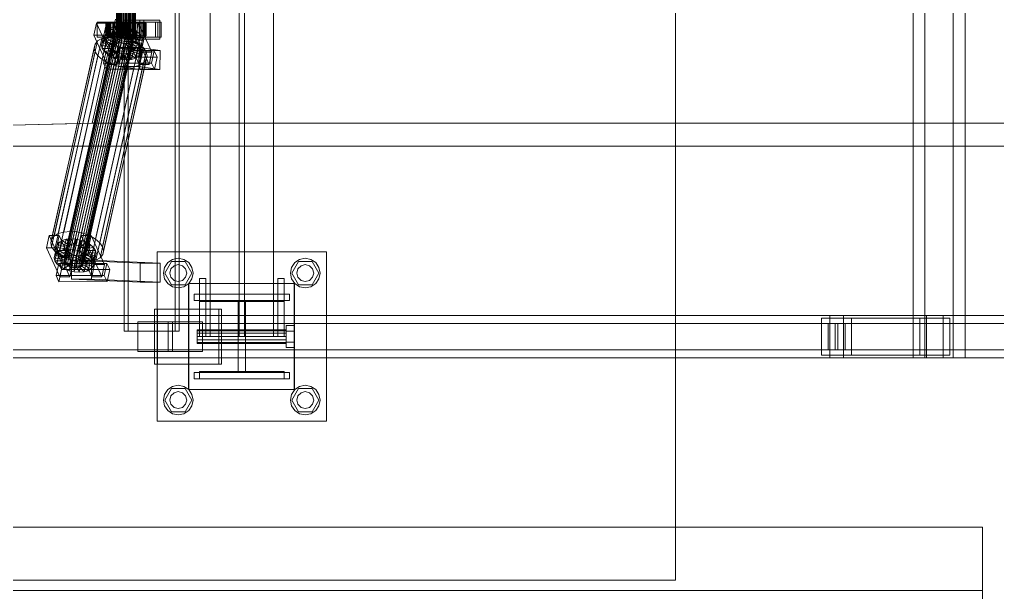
# Model space of a CAD drawing. Header units: millimetres. Extents: x -1970 to 34302, y -65268 to 6837.
# Drawn here: x 2704 to 3628, y -18672 to -18130 of the extents above; entities that cross this region are included whole.
import ezdxf

# ---------------------------------------------------------------- set-up
doc = ezdxf.new("R2010")
doc.units = ezdxf.units.MM
doc.layers.add('superior_C01', color=7, linetype='Continuous', lineweight=0)
doc.layers.add('superior_tolva', color=7, linetype='Continuous', lineweight=0)

msp = doc.modelspace()

# ---------------------------------------------------------------- linework, layer by layer
at = {"layer": 'superior_C01'}
for p, q in [((3548.641, -17550), (3548.641, -18450)), ((3559.847, -18450), (3559.847, -17550)), ((3586.535, -18450), (3586.535, -17550)), ((3597.741, -17550), (3597.741, -18450)), ((2884.042, -17570), (2884.042, -18430)), ((2911.542, -17570), (2911.542, -18430)), ((2916.542, -18430), (2916.542, -17570)), ((2944.042, -18430), (2944.042, -17570)), ((2802.882, -17575), (2802.882, -18425)), ((2806.725, -18425), (2806.725, -17575)), ((2851.008, -18425), (2851.008, -17575)), ((2854.85, -17575), (2854.85, -18425)), ((2795.68, -18148), (2795.68, -17852)), ((2795.836, -18148), (2795.836, -17852)), ((2796.135, -18148), (2796.135, -17852)), ((2796.595, -18148), (2796.595, -17852)), ((2797.171, -18148), (2797.171, -17852)), ((2797.903, -18148), (2797.903, -17852)), ((2798.718, -18148), (2798.718, -17852)), ((2799.671, -18148), (2799.671, -17852)), ((2800.67, -18148), (2800.67, -17852)), ((2801.78, -18148), (2801.78, -17852)), ((2802.894, -18148), (2802.894, -17852)), ((2804.085, -18148), (2804.085, -17852)), ((2805.238, -18148), (2805.238, -17852)), ((2806.429, -18148), (2806.429, -17852)), ((2807.543, -18148), (2807.543, -17852)), ((2808.653, -18148), (2808.653, -17852)), ((2809.651, -18148), (2809.651, -17852)), ((2810.604, -18148), (2810.604, -17852)), ((2811.42, -18148), (2811.42, -17852)), ((2812.151, -18148), (2812.151, -17852)), ((2812.728, -18148), (2812.728, -17852)), ((2813.187, -17852), (2813.187, -18148)), ((2813.486, -18148), (2813.486, -17852)), ((2813.643, -18148), (2813.643, -17852)), ((2794.617, -18130), (2772.691, -18228.298)), ((2776.667, -18133.859), (2774.109, -18145.327)), ((2774.603, -18228.298), (2796.529, -18130)), ((2786.141, -18133.847), (2776.667, -18133.859)), ((2789.287, -18161.391), (2776.667, -18133.859)), ((2786.876, -18133), (2777.403, -18133)), ((2777.403, -18133), (2777.403, -18147)), ((2792.771, -18133), (2777.403, -18133)), ((2783.583, -18145.315), (2786.141, -18133.847)), ((2786.031, -18134), (2785.7, -18134)), ((2785.7, -18134), (2795.68, -18134)), ((2785.7, -18146), (2785.7, -18134)), ((2785.7, -18134), (2786.661, -18134)), ((2787.632, -18134), (2786.031, -18134)), ((2786.031, -18134), (2795.836, -18134)), ((2786.031, -18146), (2786.031, -18134)), ((2786.141, -18133.847), (2798.761, -18161.379)), ((2786.661, -18134), (2796.135, -18134)), ((2786.661, -18146), (2786.661, -18134)), ((2786.661, -18134), (2788.849, -18134)), ((2786.876, -18147), (2786.876, -18133)), ((2786.876, -18133), (2802.245, -18133)), ((2790.393, -18134), (2787.632, -18134)), ((2787.632, -18134), (2796.595, -18134)), ((2787.632, -18146), (2787.632, -18134)), ((2788.849, -18134), (2797.171, -18134)), ((2788.849, -18146), (2788.849, -18134)), ((2788.849, -18134), (2792.115, -18134)), ((2834.762, -18133), (2789.289, -18133)), ((2789.289, -18133), (2789.289, -18147)), ((2792.49, -18133), (2789.289, -18133)), ((2794.126, -18134), (2790.393, -18134)), ((2790.393, -18134), (2797.903, -18134)), ((2790.393, -18146), (2790.393, -18134)), ((2792.115, -18134), (2798.718, -18134)), ((2792.115, -18146), (2792.115, -18134)), ((2792.115, -18134), (2796.235, -18134)), ((2792.49, -18147), (2792.49, -18133)), ((2792.49, -18133), (2837.964, -18133)), ((2792.771, -18147), (2792.771, -18133)), ((2792.771, -18133), (2802.245, -18133)), ((2798.578, -18134), (2794.126, -18134)), ((2794.126, -18134), (2799.671, -18134)), ((2794.126, -18146), (2794.126, -18134)), ((2795.68, -18134), (2795.836, -18134)), ((2795.68, -18134), (2795.68, -18146)), ((2796.135, -18134), (2795.68, -18134)), ((2795.836, -18134), (2796.595, -18134)), ((2795.836, -18134), (2795.836, -18146)), ((2796.135, -18134), (2796.135, -18146)), ((2797.171, -18134), (2796.135, -18134)), ((2796.235, -18134), (2800.67, -18134)), ((2796.235, -18146), (2796.235, -18134)), ((2796.235, -18134), (2800.93, -18134)), ((2796.595, -18134), (2797.903, -18134)), ((2796.595, -18134), (2796.595, -18146)), ((2797.171, -18134), (2797.171, -18146)), ((2798.718, -18134), (2797.171, -18134)), ((2797.903, -18134), (2799.671, -18134)), ((2797.903, -18134), (2797.903, -18146)), ((2803.444, -18134), (2798.578, -18134)), ((2798.578, -18134), (2801.78, -18134)), ((2798.578, -18146), (2798.578, -18134)), ((2798.718, -18134), (2798.718, -18146)), ((2800.67, -18134), (2798.718, -18134)), ((2799.671, -18134), (2801.78, -18134)), ((2799.671, -18134), (2799.671, -18146)), ((2800.67, -18134), (2800.67, -18146)), ((2802.894, -18134), (2800.67, -18134)), ((2800.93, -18134), (2802.894, -18134)), ((2800.93, -18146), (2800.93, -18134)), ((2800.93, -18134), (2805.879, -18134)), ((2801.78, -18134), (2804.085, -18134)), ((2801.78, -18134), (2801.78, -18146)), ((2802.245, -18133), (2802.245, -18147)), ((2821.499, -18131), (2802.552, -18131)), ((2802.552, -18131), (2802.552, -18149)), ((2817.792, -18131), (2802.552, -18131)), ((2802.894, -18134), (2802.894, -18146)), ((2805.238, -18134), (2802.894, -18134)), ((2808.393, -18134), (2803.444, -18134)), ((2803.444, -18134), (2804.085, -18134)), ((2803.444, -18146), (2803.444, -18134)), ((2804.085, -18134), (2806.429, -18134)), ((2804.085, -18134), (2804.085, -18146)), ((2806.982, -18133.821), (2804.424, -18145.289)), ((2805.879, -18134), (2805.238, -18134)), ((2805.238, -18134), (2805.238, -18146)), ((2807.543, -18134), (2805.238, -18134)), ((2805.879, -18146), (2805.879, -18134)), ((2805.879, -18134), (2810.745, -18134)), ((2808.393, -18134), (2806.429, -18134)), ((2806.429, -18134), (2808.653, -18134)), ((2806.429, -18134), (2806.429, -18146)), ((2816.456, -18133.809), (2806.982, -18133.821)), ((2819.603, -18161.353), (2806.982, -18133.821)), ((2810.745, -18134), (2807.543, -18134)), ((2807.543, -18134), (2807.543, -18146)), ((2809.651, -18134), (2807.543, -18134)), ((2817.192, -18133), (2807.718, -18133)), ((2807.718, -18133), (2807.718, -18147)), ((2823.087, -18133), (2807.718, -18133)), ((2813.087, -18134), (2808.393, -18134)), ((2808.393, -18146), (2808.393, -18134)), ((2813.087, -18134), (2808.653, -18134)), ((2808.653, -18134), (2810.604, -18134)), ((2808.653, -18134), (2808.653, -18146)), ((2815.196, -18134), (2809.651, -18134)), ((2809.651, -18134), (2809.651, -18146)), ((2811.42, -18134), (2809.651, -18134)), ((2817.208, -18134), (2810.604, -18134)), ((2810.604, -18134), (2812.151, -18134)), ((2810.604, -18134), (2810.604, -18146)), ((2810.745, -18146), (2810.745, -18134)), ((2810.745, -18134), (2815.196, -18134)), ((2818.929, -18134), (2811.42, -18134)), ((2811.42, -18134), (2811.42, -18146)), ((2812.728, -18134), (2811.42, -18134)), ((2820.473, -18134), (2812.151, -18134)), ((2812.151, -18134), (2813.187, -18134)), ((2812.151, -18134), (2812.151, -18146)), ((2821.691, -18134), (2812.728, -18134)), ((2812.728, -18134), (2812.728, -18146)), ((2813.486, -18134), (2812.728, -18134)), ((2817.208, -18134), (2813.087, -18134)), ((2813.087, -18146), (2813.087, -18134)), ((2813.187, -18134), (2822.661, -18134)), ((2813.187, -18146), (2813.187, -18134)), ((2813.187, -18134), (2813.643, -18134)), ((2823.291, -18134), (2813.486, -18134)), ((2813.486, -18134), (2813.486, -18146)), ((2813.643, -18134), (2813.486, -18134)), ((2823.622, -18134), (2813.643, -18134)), ((2813.643, -18134), (2813.643, -18146)), ((2813.898, -18145.277), (2816.456, -18133.809)), ((2815.196, -18146), (2815.196, -18134)), ((2815.196, -18134), (2818.929, -18134)), ((2816.456, -18133.809), (2829.076, -18161.341)), ((2817.192, -18147), (2817.192, -18133)), ((2817.192, -18133), (2832.56, -18133)), ((2820.473, -18134), (2817.208, -18134)), ((2817.208, -18146), (2817.208, -18134)), ((2817.792, -18149), (2817.792, -18131)), ((2817.792, -18131), (2836.739, -18131)), ((2818.929, -18146), (2818.929, -18134)), ((2818.929, -18134), (2821.691, -18134)), ((2822.661, -18134), (2820.473, -18134)), ((2820.473, -18146), (2820.473, -18134)), ((2821.499, -18149), (2821.499, -18131)), ((2821.499, -18131), (2836.739, -18131)), ((2821.691, -18146), (2821.691, -18134)), ((2821.691, -18134), (2823.291, -18134)), ((2822.661, -18134), (2822.661, -18146)), ((2823.622, -18134), (2822.661, -18134)), ((2823.087, -18147), (2823.087, -18133)), ((2823.087, -18133), (2832.56, -18133)), ((2823.291, -18146), (2823.291, -18134)), ((2823.291, -18134), (2823.622, -18134)), ((2823.622, -18146), (2823.622, -18134)), ((2832.56, -18133), (2832.56, -18147)), ((2834.762, -18147), (2834.762, -18133)), ((2834.762, -18133), (2837.964, -18133)), ((2836.739, -18131), (2836.739, -18149)), ((2837.964, -18133), (2837.964, -18147)), ((2746.254, -18358.68), (2793.943, -18144.881)), ((2746.535, -18357.434), (2794.224, -18143.635)), ((2747.4, -18356.363), (2795.089, -18142.565)), ((2748.79, -18355.541), (2796.479, -18141.742)), ((2750.61, -18355.022), (2798.299, -18141.224)), ((2752.736, -18354.844), (2800.425, -18141.045)), ((2755.023, -18355.017), (2802.712, -18141.218)), ((2757.316, -18355.53), (2805.005, -18141.731)), ((2759.458, -18356.348), (2807.147, -18142.549)), ((2761.303, -18357.415), (2808.992, -18143.617)), ((2762.725, -18358.659), (2810.415, -18144.861)), ((2774.109, -18145.327), (2783.583, -18145.315)), ((2774.109, -18145.327), (2786.729, -18172.859)), ((2781.554, -18154.877), (2783.747, -18145.047)), ((2782.147, -18152.246), (2784.34, -18142.416)), ((2796.203, -18172.847), (2783.583, -18145.315)), ((2784.34, -18142.416), (2783.747, -18145.047)), ((2783.747, -18145.047), (2793.578, -18146.52)), ((2783.747, -18145.047), (2784.426, -18147.868)), ((2783.973, -18149.985), (2786.166, -18140.156)), ((2786.166, -18140.156), (2784.34, -18142.416)), ((2784.34, -18142.416), (2793.859, -18145.274)), ((2789.1, -18138.419), (2786.166, -18140.156)), ((2786.166, -18140.156), (2794.724, -18144.203)), ((2786.907, -18148.249), (2789.1, -18138.419)), ((2792.942, -18137.325), (2789.1, -18138.419)), ((2789.1, -18138.419), (2796.114, -18143.38)), ((2790.749, -18147.155), (2792.942, -18137.325)), ((2793.859, -18145.274), (2791.666, -18155.103)), ((2794.724, -18144.203), (2792.531, -18154.033)), ((2797.43, -18136.948), (2792.942, -18137.325)), ((2792.942, -18137.325), (2797.934, -18142.862)), ((2793.578, -18146.52), (2793.859, -18145.274)), ((2793.859, -18145.274), (2794.724, -18144.203)), ((2796.114, -18143.38), (2793.921, -18153.21)), ((2794.224, -18143.635), (2793.943, -18144.881)), ((2793.943, -18144.881), (2794.265, -18146.218)), ((2795.089, -18142.565), (2794.224, -18143.635)), ((2794.724, -18144.203), (2796.114, -18143.38)), ((2796.479, -18141.742), (2795.089, -18142.565)), ((2795.238, -18146.777), (2797.43, -18136.948)), ((2797.934, -18142.862), (2795.741, -18152.692)), ((2796.114, -18143.38), (2797.934, -18142.862)), ((2798.299, -18141.224), (2796.479, -18141.742)), ((2802.259, -18137.313), (2797.43, -18136.948)), ((2797.43, -18136.948), (2800.06, -18142.683)), ((2800.06, -18142.683), (2797.867, -18152.513)), ((2797.934, -18142.862), (2800.06, -18142.683)), ((2800.425, -18141.045), (2798.299, -18141.224)), ((2800.06, -18142.683), (2802.347, -18142.856)), ((2800.067, -18147.143), (2802.259, -18137.313)), ((2802.347, -18142.856), (2800.154, -18152.686)), ((2802.712, -18141.218), (2800.425, -18141.045)), ((2807.1, -18138.396), (2802.259, -18137.313)), ((2802.259, -18137.313), (2802.347, -18142.856)), ((2802.347, -18142.856), (2804.64, -18143.369)), ((2804.64, -18143.369), (2802.447, -18153.199)), ((2805.005, -18141.731), (2802.712, -18141.218)), ((2804.424, -18145.289), (2813.898, -18145.277)), ((2804.424, -18145.289), (2817.045, -18172.821)), ((2806.782, -18144.188), (2804.589, -18154.017)), ((2807.1, -18138.396), (2804.64, -18143.369)), ((2804.64, -18143.369), (2806.782, -18144.188)), ((2804.907, -18148.226), (2807.1, -18138.396)), ((2807.147, -18142.549), (2805.005, -18141.731)), ((2808.627, -18145.255), (2806.434, -18155.085)), ((2811.621, -18140.123), (2806.782, -18144.188)), ((2806.782, -18144.188), (2808.627, -18145.255)), ((2811.621, -18140.123), (2807.1, -18138.396)), ((2808.992, -18143.617), (2807.147, -18142.549)), ((2815.516, -18142.377), (2808.627, -18145.255)), ((2808.627, -18145.255), (2810.049, -18146.499)), ((2810.415, -18144.861), (2808.992, -18143.617)), ((2809.429, -18149.953), (2811.621, -18140.123)), ((2818.52, -18145.003), (2810.049, -18146.499)), ((2811.318, -18146.196), (2810.415, -18144.861)), ((2815.516, -18142.377), (2811.621, -18140.123)), ((2813.324, -18152.207), (2815.516, -18142.377)), ((2826.518, -18172.809), (2813.898, -18145.277)), ((2818.52, -18145.003), (2815.516, -18142.377)), ((2816.327, -18154.833), (2818.52, -18145.003)), ((2820.426, -18147.823), (2818.52, -18145.003)), ((2734.213, -18338.003), (2775.324, -18153.694)), ((2736.654, -18334.981), (2777.765, -18150.672)), ((2740.576, -18332.659), (2781.688, -18148.35)), ((2745.713, -18331.197), (2786.824, -18146.887)), ((2746.576, -18360.017), (2794.265, -18146.218)), ((2747.479, -18361.352), (2795.168, -18147.554)), ((2748.901, -18362.596), (2796.591, -18148.798)), ((2750.746, -18363.664), (2798.436, -18149.865)), ((2751.713, -18330.692), (2792.824, -18146.383)), ((2752.888, -18364.482), (2800.578, -18150.683)), ((2755.181, -18364.995), (2802.87, -18151.196)), ((2757.469, -18365.168), (2805.158, -18151.369)), ((2758.168, -18331.181), (2799.28, -18146.872)), ((2759.595, -18364.989), (2807.284, -18151.191)), ((2761.415, -18364.471), (2809.104, -18150.672)), ((2762.804, -18363.648), (2810.494, -18149.85)), ((2811.318, -18146.196), (2763.628, -18359.995)), ((2763.669, -18362.578), (2811.358, -18148.779)), ((2763.95, -18361.332), (2811.64, -18147.533)), ((2764.639, -18332.629), (2805.75, -18148.32)), ((2770.684, -18334.938), (2811.795, -18150.629)), ((2775.324, -18153.694), (2774.531, -18157.211)), ((2777.765, -18150.672), (2775.324, -18153.694)), ((2775.891, -18337.95), (2817.002, -18153.641)), ((2777.403, -18147), (2786.876, -18147)), ((2777.403, -18147), (2792.771, -18147)), ((2781.688, -18148.35), (2777.765, -18150.672)), ((2781.554, -18154.877), (2782.147, -18152.246)), ((2791.385, -18156.35), (2781.554, -18154.877)), ((2782.234, -18157.698), (2781.554, -18154.877)), ((2786.824, -18146.887), (2781.688, -18148.35)), ((2782.147, -18152.246), (2783.973, -18149.985)), ((2791.666, -18155.103), (2782.147, -18152.246)), ((2782.234, -18157.698), (2784.426, -18147.868)), ((2783.973, -18149.985), (2786.907, -18148.249)), ((2792.531, -18154.033), (2783.973, -18149.985)), ((2784.14, -18160.518), (2786.332, -18150.688)), ((2784.426, -18147.868), (2793.9, -18147.856)), ((2784.426, -18147.868), (2786.332, -18150.688)), ((2795.68, -18146), (2785.7, -18146)), ((2785.7, -18146), (2786.031, -18146)), ((2786.661, -18146), (2785.7, -18146)), ((2795.836, -18146), (2786.031, -18146)), ((2786.031, -18146), (2787.632, -18146)), ((2786.332, -18150.688), (2794.803, -18149.192)), ((2786.332, -18150.688), (2789.335, -18153.314)), ((2796.135, -18146), (2786.661, -18146)), ((2788.849, -18146), (2786.661, -18146)), ((2792.824, -18146.383), (2786.824, -18146.887)), ((2802.245, -18147), (2786.876, -18147)), ((2786.907, -18148.249), (2790.749, -18147.155)), ((2793.921, -18153.21), (2786.907, -18148.249)), ((2787.143, -18163.144), (2789.335, -18153.314)), ((2796.595, -18146), (2787.632, -18146)), ((2787.632, -18146), (2790.393, -18146)), ((2797.171, -18146), (2788.849, -18146)), ((2792.115, -18146), (2788.849, -18146)), ((2789.289, -18147), (2834.762, -18147)), ((2789.289, -18147), (2792.49, -18147)), ((2789.335, -18153.314), (2796.225, -18150.436)), ((2789.335, -18153.314), (2793.231, -18155.567)), ((2797.903, -18146), (2790.393, -18146)), ((2790.393, -18146), (2794.126, -18146)), ((2790.749, -18147.155), (2795.238, -18146.777)), ((2795.741, -18152.692), (2790.749, -18147.155)), ((2793.578, -18146.52), (2791.385, -18156.35)), ((2791.666, -18155.103), (2791.385, -18156.35)), ((2792.531, -18154.033), (2791.666, -18155.103)), ((2793.9, -18147.856), (2791.707, -18157.686)), ((2798.718, -18146), (2792.115, -18146)), ((2796.235, -18146), (2792.115, -18146)), ((2837.964, -18147), (2792.49, -18147)), ((2793.921, -18153.21), (2792.531, -18154.033)), ((2794.803, -18149.192), (2792.61, -18159.022)), ((2802.245, -18147), (2792.771, -18147)), ((2799.28, -18146.872), (2792.824, -18146.383)), ((2793.231, -18155.567), (2798.07, -18151.503)), ((2793.9, -18147.856), (2793.578, -18146.52)), ((2794.803, -18149.192), (2793.9, -18147.856)), ((2795.741, -18152.692), (2793.921, -18153.21)), ((2796.225, -18150.436), (2794.033, -18160.266)), ((2799.671, -18146), (2794.126, -18146)), ((2794.126, -18146), (2798.578, -18146)), ((2794.265, -18146.218), (2795.168, -18147.554)), ((2796.225, -18150.436), (2794.803, -18149.192)), ((2795.168, -18147.554), (2796.591, -18148.798)), ((2797.867, -18152.513), (2795.238, -18146.777)), ((2795.238, -18146.777), (2800.067, -18147.143)), ((2795.836, -18146), (2795.68, -18146)), ((2795.68, -18146), (2796.135, -18146)), ((2796.135, -18148), (2795.68, -18148)), ((2795.68, -18148), (2795.836, -18148)), ((2797.867, -18152.513), (2795.741, -18152.692)), ((2796.595, -18146), (2795.836, -18146)), ((2795.836, -18148), (2796.595, -18148)), ((2798.07, -18151.503), (2795.878, -18161.333)), ((2796.135, -18146), (2797.171, -18146)), ((2797.171, -18148), (2796.135, -18148)), ((2798.07, -18151.503), (2796.225, -18150.436)), ((2800.67, -18146), (2796.235, -18146)), ((2800.93, -18146), (2796.235, -18146)), ((2796.591, -18148.798), (2798.436, -18149.865)), ((2797.903, -18146), (2796.595, -18146)), ((2796.595, -18148), (2797.903, -18148)), ((2797.171, -18146), (2798.718, -18146)), ((2798.718, -18148), (2797.171, -18148)), ((2797.752, -18157.295), (2800.212, -18152.321)), ((2800.154, -18152.686), (2797.867, -18152.513)), ((2799.671, -18146), (2797.903, -18146)), ((2797.903, -18148), (2799.671, -18148)), ((2800.212, -18152.321), (2798.02, -18162.151)), ((2800.212, -18152.321), (2798.07, -18151.503)), ((2798.436, -18149.865), (2800.578, -18150.683)), ((2801.78, -18146), (2798.578, -18146)), ((2798.578, -18146), (2803.444, -18146)), ((2798.718, -18146), (2800.67, -18146)), ((2800.67, -18148), (2798.718, -18148)), ((2805.75, -18148.32), (2799.28, -18146.872)), ((2801.78, -18146), (2799.671, -18146)), ((2799.671, -18148), (2801.78, -18148)), ((2800.154, -18152.686), (2800.067, -18147.143)), ((2800.067, -18147.143), (2804.907, -18148.226)), ((2802.447, -18153.199), (2800.154, -18152.686)), ((2802.505, -18152.835), (2800.212, -18152.321)), ((2802.505, -18152.835), (2800.312, -18162.664)), ((2800.578, -18150.683), (2802.87, -18151.196)), ((2800.67, -18146), (2802.894, -18146)), ((2802.894, -18148), (2800.67, -18148)), ((2802.894, -18146), (2800.93, -18146)), ((2805.879, -18146), (2800.93, -18146)), ((2804.085, -18146), (2801.78, -18146)), ((2801.78, -18148), (2804.085, -18148)), ((2802.447, -18153.199), (2804.907, -18148.226)), ((2804.589, -18154.017), (2802.447, -18153.199)), ((2802.593, -18158.378), (2802.505, -18152.835)), ((2804.792, -18153.008), (2802.505, -18152.835)), ((2802.552, -18149), (2821.499, -18149)), ((2817.792, -18149), (2802.552, -18149)), ((2804.792, -18153.008), (2802.6, -18162.837)), ((2802.87, -18151.196), (2805.158, -18151.369)), ((2802.894, -18146), (2805.238, -18146)), ((2805.238, -18148), (2802.894, -18148)), ((2804.085, -18146), (2803.444, -18146)), ((2803.444, -18146), (2808.393, -18146)), ((2806.429, -18146), (2804.085, -18146)), ((2804.085, -18148), (2806.429, -18148)), ((2804.589, -18154.017), (2809.429, -18149.953)), ((2806.434, -18155.085), (2804.589, -18154.017)), ((2806.918, -18152.829), (2804.726, -18162.659)), ((2806.918, -18152.829), (2804.792, -18153.008)), ((2807.421, -18158.743), (2804.792, -18153.008)), ((2804.907, -18148.226), (2809.429, -18149.953)), ((2805.158, -18151.369), (2807.284, -18151.191)), ((2805.238, -18146), (2805.879, -18146)), ((2805.238, -18146), (2807.543, -18146)), ((2807.543, -18148), (2805.238, -18148)), ((2811.795, -18150.629), (2805.75, -18148.32)), ((2810.745, -18146), (2805.879, -18146)), ((2808.653, -18146), (2806.429, -18146)), ((2806.429, -18146), (2808.393, -18146)), ((2806.429, -18148), (2808.653, -18148)), ((2806.434, -18155.085), (2813.324, -18152.207)), ((2807.857, -18156.329), (2806.434, -18155.085)), ((2808.738, -18152.311), (2806.546, -18162.14)), ((2808.738, -18152.311), (2806.918, -18152.829)), ((2811.91, -18158.366), (2806.918, -18152.829)), ((2807.284, -18151.191), (2809.104, -18150.672)), ((2807.543, -18146), (2810.745, -18146)), ((2807.543, -18146), (2809.651, -18146)), ((2809.651, -18148), (2807.543, -18148)), ((2807.718, -18147), (2817.192, -18147)), ((2807.718, -18147), (2823.087, -18147)), ((2810.049, -18146.499), (2807.857, -18156.329)), ((2807.857, -18156.329), (2816.327, -18154.833)), ((2810.128, -18151.488), (2807.936, -18161.318)), ((2808.393, -18146), (2813.087, -18146)), ((2810.604, -18146), (2808.653, -18146)), ((2808.653, -18146), (2813.087, -18146)), ((2808.653, -18148), (2810.604, -18148)), ((2810.128, -18151.488), (2808.738, -18152.311)), ((2815.752, -18157.272), (2808.738, -18152.311)), ((2808.76, -18157.665), (2810.952, -18147.835)), ((2810.993, -18150.417), (2808.8, -18160.247)), ((2811.274, -18149.171), (2809.081, -18159.001)), ((2809.104, -18150.672), (2810.494, -18149.85)), ((2809.429, -18149.953), (2813.324, -18152.207)), ((2809.651, -18146), (2815.196, -18146)), ((2809.651, -18146), (2811.42, -18146)), ((2811.42, -18148), (2809.651, -18148)), ((2810.049, -18146.499), (2810.952, -18147.835)), ((2810.993, -18150.417), (2810.128, -18151.488)), ((2818.686, -18155.535), (2810.128, -18151.488)), ((2810.494, -18149.85), (2811.358, -18148.779)), ((2812.151, -18146), (2810.604, -18146)), ((2810.604, -18146), (2817.208, -18146)), ((2810.604, -18148), (2812.151, -18148)), ((2815.196, -18146), (2810.745, -18146)), ((2810.952, -18147.835), (2820.426, -18147.823)), ((2810.952, -18147.835), (2811.274, -18149.171)), ((2811.274, -18149.171), (2810.993, -18150.417)), ((2820.512, -18153.275), (2810.993, -18150.417)), ((2821.105, -18150.644), (2811.274, -18149.171)), ((2811.64, -18147.533), (2811.318, -18146.196)), ((2811.358, -18148.779), (2811.64, -18147.533)), ((2811.42, -18146), (2818.929, -18146)), ((2811.42, -18146), (2812.728, -18146)), ((2812.728, -18148), (2811.42, -18148)), ((2817.002, -18153.641), (2811.795, -18150.629)), ((2813.187, -18146), (2812.151, -18146)), ((2812.151, -18146), (2820.473, -18146)), ((2812.151, -18148), (2813.187, -18148)), ((2812.728, -18146), (2821.691, -18146)), ((2812.728, -18146), (2813.486, -18146)), ((2813.486, -18148), (2812.728, -18148)), ((2813.087, -18146), (2817.208, -18146)), ((2822.661, -18146), (2813.187, -18146)), ((2813.643, -18146), (2813.187, -18146)), ((2813.187, -18148), (2813.643, -18148)), ((2813.324, -18152.207), (2816.327, -18154.833)), ((2813.486, -18146), (2823.291, -18146)), ((2813.486, -18146), (2813.643, -18146)), ((2813.643, -18148), (2813.486, -18148)), ((2813.643, -18146), (2823.622, -18146)), ((2818.929, -18146), (2815.196, -18146)), ((2816.327, -18154.833), (2818.233, -18157.653)), ((2821.017, -18157.152), (2817.002, -18153.641)), ((2832.56, -18147), (2817.192, -18147)), ((2817.208, -18146), (2820.473, -18146)), ((2836.739, -18149), (2817.792, -18149)), ((2820.426, -18147.823), (2818.233, -18157.653)), ((2818.319, -18163.105), (2820.512, -18153.275)), ((2818.686, -18155.535), (2820.512, -18153.275)), ((2818.913, -18160.474), (2821.105, -18150.644)), ((2821.691, -18146), (2818.929, -18146)), ((2821.105, -18150.644), (2820.426, -18147.823)), ((2820.473, -18146), (2822.661, -18146)), ((2820.512, -18153.275), (2821.105, -18150.644)), ((2836.739, -18149), (2821.499, -18149)), ((2823.291, -18146), (2821.691, -18146)), ((2822.661, -18146), (2823.622, -18146)), ((2832.56, -18147), (2823.087, -18147)), ((2823.622, -18146), (2823.291, -18146)), ((2837.964, -18147), (2834.762, -18147)), ((2733.42, -18341.52), (2774.531, -18157.211)), ((2734.328, -18345.291), (2775.44, -18160.982)), ((2774.531, -18157.211), (2775.44, -18160.982)), ((2775.44, -18160.982), (2777.988, -18164.752)), ((2779.906, -18341.461), (2821.017, -18157.152)), ((2791.707, -18157.686), (2782.234, -18157.698)), ((2784.14, -18160.518), (2782.234, -18157.698)), ((2823.565, -18160.922), (2782.454, -18345.231)), ((2785.919, -18160.247), (2783.361, -18171.715)), ((2792.61, -18159.022), (2784.14, -18160.518)), ((2787.143, -18163.144), (2784.14, -18160.518)), ((2831.392, -18160.19), (2785.919, -18160.247)), ((2788.548, -18165.983), (2785.919, -18160.247)), ((2786.729, -18172.859), (2789.287, -18161.391)), ((2794.033, -18160.266), (2787.143, -18163.144)), ((2791.038, -18165.397), (2787.143, -18163.144)), ((2789.287, -18161.391), (2798.761, -18161.379)), ((2791.038, -18165.397), (2793.231, -18155.567)), ((2795.878, -18161.333), (2791.038, -18165.397)), ((2791.385, -18156.35), (2791.707, -18157.686)), ((2791.707, -18157.686), (2792.61, -18159.022)), ((2792.61, -18159.022), (2794.033, -18160.266)), ((2793.231, -18155.567), (2797.752, -18157.295)), ((2794.033, -18160.266), (2795.878, -18161.333)), ((2795.56, -18167.125), (2797.752, -18157.295)), ((2798.02, -18162.151), (2795.56, -18167.125)), ((2795.878, -18161.333), (2798.02, -18162.151)), ((2798.761, -18161.379), (2796.203, -18172.847)), ((2797.752, -18157.295), (2802.593, -18158.378)), ((2798.036, -18156.962), (2797.77, -18174.943)), ((2798.02, -18162.151), (2800.312, -18162.664)), ((2816.983, -18156.962), (2798.036, -18156.962)), ((2817.919, -18159.83), (2798.036, -18156.962)), ((2800.312, -18162.664), (2800.4, -18168.208)), ((2800.312, -18162.664), (2802.6, -18162.837)), ((2800.4, -18168.208), (2802.593, -18158.378)), ((2802.593, -18158.378), (2807.421, -18158.743)), ((2802.6, -18162.837), (2804.726, -18162.659)), ((2802.6, -18162.837), (2805.229, -18168.573)), ((2804.726, -18162.659), (2806.546, -18162.14)), ((2804.726, -18162.659), (2809.717, -18168.196)), ((2805.229, -18168.573), (2807.421, -18158.743)), ((2806.546, -18162.14), (2807.936, -18161.318)), ((2806.546, -18162.14), (2813.559, -18167.102)), ((2807.421, -18158.743), (2811.91, -18158.366)), ((2808.76, -18157.665), (2807.857, -18156.329)), ((2807.936, -18161.318), (2808.8, -18160.247)), ((2807.936, -18161.318), (2816.493, -18165.365)), ((2818.233, -18157.653), (2808.76, -18157.665)), ((2809.081, -18159.001), (2808.76, -18157.665)), ((2808.8, -18160.247), (2809.081, -18159.001)), ((2808.8, -18160.247), (2818.319, -18163.105)), ((2809.081, -18159.001), (2818.913, -18160.474)), ((2809.717, -18168.196), (2811.91, -18158.366)), ((2811.91, -18158.366), (2815.752, -18157.272)), ((2813.559, -18167.102), (2815.752, -18157.272)), ((2815.752, -18157.272), (2818.686, -18155.535)), ((2816.493, -18165.365), (2818.686, -18155.535)), ((2818.319, -18163.105), (2816.493, -18165.365)), ((2816.717, -18174.943), (2816.983, -18156.962)), ((2816.983, -18156.962), (2836.866, -18159.83)), ((2817.045, -18172.821), (2819.603, -18161.353)), ((2817.653, -18177.811), (2817.919, -18159.83)), ((2817.919, -18159.83), (2836.866, -18159.83)), ((2818.233, -18157.653), (2818.913, -18160.474)), ((2818.913, -18160.474), (2818.319, -18163.105)), ((2819.603, -18161.353), (2829.076, -18161.341)), ((2823.565, -18160.922), (2821.017, -18157.152)), ((2824.474, -18164.693), (2823.565, -18160.922)), ((2829.076, -18161.341), (2826.518, -18172.809)), ((2828.834, -18171.658), (2831.392, -18160.19)), ((2831.392, -18160.19), (2834.022, -18165.926)), ((2836.866, -18159.83), (2836.6, -18177.811)), ((2736.877, -18349.061), (2777.988, -18164.752)), ((2740.891, -18352.572), (2782.003, -18168.263)), ((2746.098, -18355.584), (2787.21, -18171.275)), ((2752.143, -18357.893), (2793.255, -18173.584)), ((2776.206, -18357.863), (2817.317, -18173.554)), ((2777.988, -18164.752), (2782.003, -18168.263)), ((2780.128, -18355.541), (2821.24, -18171.232)), ((2782.003, -18168.263), (2787.21, -18171.275)), ((2782.569, -18352.519), (2823.681, -18168.21)), ((2783.361, -18171.715), (2828.834, -18171.658)), ((2783.361, -18171.715), (2785.99, -18177.451)), ((2783.363, -18349.002), (2824.474, -18164.693)), ((2785.99, -18177.451), (2788.548, -18165.983)), ((2796.203, -18172.847), (2786.729, -18172.859)), ((2787.21, -18171.275), (2793.255, -18173.584)), ((2788.548, -18165.983), (2834.022, -18165.926)), ((2795.56, -18167.125), (2791.038, -18165.397)), ((2793.255, -18173.584), (2799.725, -18175.032)), ((2800.4, -18168.208), (2795.56, -18167.125)), ((2805.229, -18168.573), (2800.4, -18168.208)), ((2809.717, -18168.196), (2805.229, -18168.573)), ((2813.559, -18167.102), (2809.717, -18168.196)), ((2812.181, -18175.016), (2817.317, -18173.554)), ((2816.493, -18165.365), (2813.559, -18167.102)), ((2826.518, -18172.809), (2817.045, -18172.821)), ((2817.317, -18173.554), (2821.24, -18171.232)), ((2821.24, -18171.232), (2823.681, -18168.21)), ((2823.681, -18168.21), (2824.474, -18164.693)), ((2831.464, -18177.394), (2828.834, -18171.658)), ((2834.022, -18165.926), (2831.464, -18177.394)), ((2758.614, -18359.341), (2799.725, -18175.032)), ((2765.069, -18359.83), (2806.181, -18175.521)), ((2771.07, -18359.326), (2812.181, -18175.016)), ((2831.464, -18177.394), (2785.99, -18177.451)), ((2797.77, -18174.943), (2816.717, -18174.943)), ((2817.653, -18177.811), (2797.77, -18174.943)), ((2799.725, -18175.032), (2806.181, -18175.521)), ((2806.181, -18175.521), (2812.181, -18175.016)), ((2836.6, -18177.811), (2816.717, -18174.943)), ((2836.6, -18177.811), (2817.653, -18177.811)), ((2772.691, -18228.298), (1884.946, -18250)), ((1886.857, -18250), (2774.603, -18228.298)), ((2772.691, -18228.298), (2774.603, -18228.298)), ((3701.638, -18228.298), (2772.691, -18228.298)), ((2774.603, -18228.298), (3703.55, -18228.298)), ((11002.451, -18250), (2012.494, -18250)), ((2014.103, -18250), (11004.06, -18250)), ((2745.713, -18331.197), (2751.713, -18330.692)), ((2751.713, -18330.692), (2758.168, -18331.181)), ((2731.901, -18334.551), (2729.343, -18346.02)), ((2741.375, -18334.539), (2731.901, -18334.551)), ((2744.521, -18362.083), (2731.901, -18334.551)), ((2733.42, -18341.52), (2734.213, -18338.003)), ((2734.213, -18338.003), (2736.654, -18334.981)), ((2736.654, -18334.981), (2740.576, -18332.659)), ((2738.817, -18346.008), (2741.375, -18334.539)), ((2740.576, -18332.659), (2745.713, -18331.197)), ((2741.375, -18334.539), (2753.995, -18362.071)), ((2744.334, -18339.111), (2741.4, -18340.848)), ((2742.142, -18348.941), (2744.334, -18339.111)), ((2748.176, -18338.017), (2744.334, -18339.111)), ((2744.334, -18339.111), (2751.348, -18344.073)), ((2745.984, -18347.847), (2748.176, -18338.017)), ((2752.665, -18337.64), (2748.176, -18338.017)), ((2748.176, -18338.017), (2753.168, -18343.554)), ((2750.472, -18347.47), (2752.665, -18337.64)), ((2757.494, -18338.005), (2752.665, -18337.64)), ((2752.665, -18337.64), (2755.294, -18343.376)), ((2755.301, -18347.835), (2757.494, -18338.005)), ((2762.334, -18339.088), (2757.494, -18338.005)), ((2757.494, -18338.005), (2757.581, -18343.549)), ((2758.168, -18331.181), (2764.639, -18332.629)), ((2762.217, -18334.513), (2759.659, -18345.981)), ((2762.334, -18339.088), (2759.874, -18344.062)), ((2760.141, -18348.918), (2762.334, -18339.088)), ((2771.69, -18334.501), (2762.217, -18334.513)), ((2774.837, -18362.045), (2762.217, -18334.513)), ((2766.856, -18340.816), (2762.334, -18339.088)), ((2764.639, -18332.629), (2770.684, -18334.938)), ((2769.132, -18345.969), (2771.69, -18334.501)), ((2770.684, -18334.938), (2775.891, -18337.95)), ((2771.69, -18334.501), (2784.311, -18362.033)), ((2775.891, -18337.95), (2779.906, -18341.461)), ((2729.343, -18346.02), (2738.817, -18346.008)), ((2729.343, -18346.02), (2741.963, -18373.551)), ((2734.328, -18345.291), (2733.42, -18341.52)), ((2736.877, -18349.061), (2734.328, -18345.291)), ((2736.788, -18355.569), (2738.981, -18345.739)), ((2740.891, -18352.572), (2736.877, -18349.061)), ((2737.382, -18352.938), (2739.574, -18343.108)), ((2737.468, -18358.39), (2739.66, -18348.56)), ((2751.437, -18373.539), (2738.817, -18346.008)), ((2739.574, -18343.108), (2738.981, -18345.739)), ((2738.981, -18345.739), (2748.812, -18347.212)), ((2738.981, -18345.739), (2739.66, -18348.56)), ((2739.208, -18350.678), (2741.4, -18340.848)), ((2739.208, -18350.678), (2742.142, -18348.941)), ((2741.4, -18340.848), (2739.574, -18343.108)), ((2739.574, -18343.108), (2749.093, -18345.966)), ((2739.66, -18348.56), (2749.134, -18348.548)), ((2739.66, -18348.56), (2741.567, -18351.38)), ((2741.4, -18340.848), (2749.958, -18344.895)), ((2742.142, -18348.941), (2745.984, -18347.847)), ((2749.155, -18353.902), (2742.142, -18348.941)), ((2745.984, -18347.847), (2750.472, -18347.47)), ((2750.975, -18353.384), (2745.984, -18347.847)), ((2748.812, -18347.212), (2746.62, -18357.042)), ((2749.093, -18345.966), (2746.901, -18355.796)), ((2749.134, -18348.548), (2746.941, -18358.378)), ((2749.958, -18344.895), (2747.765, -18354.725)), ((2748.812, -18347.212), (2749.093, -18345.966)), ((2749.134, -18348.548), (2748.812, -18347.212)), ((2749.093, -18345.966), (2749.958, -18344.895)), ((2750.037, -18349.884), (2749.134, -18348.548)), ((2751.348, -18344.073), (2749.155, -18353.902)), ((2749.958, -18344.895), (2751.348, -18344.073)), ((2753.101, -18353.205), (2750.472, -18347.47)), ((2750.472, -18347.47), (2755.301, -18347.835)), ((2753.168, -18343.554), (2750.975, -18353.384)), ((2751.348, -18344.073), (2753.168, -18343.554)), ((2755.294, -18343.376), (2753.101, -18353.205)), ((2753.168, -18343.554), (2755.294, -18343.376)), ((2755.294, -18343.376), (2757.581, -18343.549)), ((2755.389, -18353.378), (2755.301, -18347.835)), ((2755.301, -18347.835), (2760.141, -18348.918)), ((2757.581, -18343.549), (2755.389, -18353.378)), ((2757.581, -18343.549), (2759.874, -18344.062)), ((2759.874, -18344.062), (2757.682, -18353.892)), ((2757.682, -18353.892), (2760.141, -18348.918)), ((2759.659, -18345.981), (2769.132, -18345.969)), ((2759.659, -18345.981), (2772.279, -18373.513)), ((2762.016, -18344.88), (2759.823, -18354.71)), ((2759.874, -18344.062), (2762.016, -18344.88)), ((2760.141, -18348.918), (2764.663, -18350.645)), ((2763.861, -18345.947), (2761.668, -18355.777)), ((2766.856, -18340.816), (2762.016, -18344.88)), ((2762.016, -18344.88), (2763.861, -18345.947)), ((2765.284, -18347.191), (2763.091, -18357.021)), ((2770.751, -18343.069), (2763.861, -18345.947)), ((2763.861, -18345.947), (2765.284, -18347.191)), ((2763.994, -18358.357), (2766.186, -18348.527)), ((2764.663, -18350.645), (2766.856, -18340.816)), ((2773.754, -18345.695), (2765.284, -18347.191)), ((2765.284, -18347.191), (2766.186, -18348.527)), ((2766.186, -18348.527), (2775.66, -18348.515)), ((2766.186, -18348.527), (2766.508, -18349.863)), ((2770.751, -18343.069), (2766.856, -18340.816)), ((2768.558, -18352.899), (2770.751, -18343.069)), ((2781.752, -18373.501), (2769.132, -18345.969)), ((2773.754, -18345.695), (2770.751, -18343.069)), ((2771.561, -18355.525), (2773.754, -18345.695)), ((2775.66, -18348.515), (2773.467, -18358.345)), ((2775.66, -18348.515), (2773.754, -18345.695)), ((2776.34, -18351.336), (2775.66, -18348.515)), ((2779.906, -18341.461), (2782.454, -18345.231)), ((2782.454, -18345.231), (2783.363, -18349.002)), ((2783.363, -18349.002), (2782.569, -18352.519)), ((2736.788, -18355.569), (2737.382, -18352.938)), ((2746.62, -18357.042), (2736.788, -18355.569)), ((2737.468, -18358.39), (2736.788, -18355.569)), ((2737.382, -18352.938), (2739.208, -18350.678)), ((2746.901, -18355.796), (2737.382, -18352.938)), ((2746.941, -18358.378), (2737.468, -18358.39)), ((2739.374, -18361.21), (2737.468, -18358.39)), ((2747.765, -18354.725), (2739.208, -18350.678)), ((2739.374, -18361.21), (2741.567, -18351.38)), ((2746.098, -18355.584), (2740.891, -18352.572)), ((2741.567, -18351.38), (2750.037, -18349.884)), ((2741.567, -18351.38), (2744.57, -18354.006)), ((2742.377, -18363.836), (2744.57, -18354.006)), ((2744.57, -18354.006), (2751.459, -18351.128)), ((2744.57, -18354.006), (2748.465, -18356.26)), ((2752.143, -18357.893), (2746.098, -18355.584)), ((2746.254, -18358.68), (2746.535, -18357.434)), ((2746.272, -18366.09), (2748.465, -18356.26)), ((2746.535, -18357.434), (2747.4, -18356.363)), ((2746.901, -18355.796), (2746.62, -18357.042)), ((2746.62, -18357.042), (2746.941, -18358.378)), ((2747.765, -18354.725), (2746.901, -18355.796)), ((2746.941, -18358.378), (2747.844, -18359.714)), ((2747.4, -18356.363), (2748.79, -18355.541)), ((2749.155, -18353.902), (2747.765, -18354.725)), ((2750.037, -18349.884), (2747.844, -18359.714)), ((2748.465, -18356.26), (2753.305, -18352.196)), ((2748.465, -18356.26), (2752.987, -18357.987)), ((2748.79, -18355.541), (2750.61, -18355.022)), ((2750.975, -18353.384), (2749.155, -18353.902)), ((2751.459, -18351.128), (2749.267, -18360.958)), ((2751.459, -18351.128), (2750.037, -18349.884)), ((2750.61, -18355.022), (2752.736, -18354.844)), ((2750.794, -18367.817), (2752.987, -18357.987)), ((2753.101, -18353.205), (2750.975, -18353.384)), ((2753.305, -18352.196), (2751.112, -18362.025)), ((2753.305, -18352.196), (2751.459, -18351.128)), ((2758.614, -18359.341), (2752.143, -18357.893)), ((2752.736, -18354.844), (2755.023, -18355.017)), ((2752.987, -18357.987), (2755.446, -18353.014)), ((2752.987, -18357.987), (2757.827, -18359.07)), ((2753.178, -18357.646), (2753.097, -18375.644)), ((2755.389, -18353.378), (2753.101, -18353.205)), ((2772.125, -18357.646), (2753.178, -18357.646)), ((2818.054, -18360.514), (2753.178, -18357.646)), ((2755.446, -18353.014), (2753.254, -18362.843)), ((2755.446, -18353.014), (2753.305, -18352.196)), ((2755.023, -18355.017), (2757.316, -18355.53)), ((2757.682, -18353.892), (2755.389, -18353.378)), ((2757.739, -18353.527), (2755.446, -18353.014)), ((2757.739, -18353.527), (2755.547, -18363.357)), ((2757.316, -18355.53), (2759.458, -18356.348)), ((2759.823, -18354.71), (2757.682, -18353.892)), ((2757.827, -18359.07), (2757.739, -18353.527)), ((2760.027, -18353.7), (2757.739, -18353.527)), ((2760.027, -18353.7), (2757.834, -18363.53)), ((2759.458, -18356.348), (2761.303, -18357.415)), ((2759.823, -18354.71), (2764.663, -18350.645)), ((2761.668, -18355.777), (2759.823, -18354.71)), ((2762.153, -18353.521), (2759.96, -18363.351)), ((2762.153, -18353.521), (2760.027, -18353.7)), ((2762.656, -18359.436), (2760.027, -18353.7)), ((2761.303, -18357.415), (2762.725, -18358.659)), ((2761.668, -18355.777), (2768.558, -18352.899)), ((2763.091, -18357.021), (2761.668, -18355.777)), ((2763.973, -18353.003), (2761.78, -18362.833)), ((2763.973, -18353.003), (2762.153, -18353.521)), ((2767.144, -18359.058), (2762.153, -18353.521)), ((2763.091, -18357.021), (2771.561, -18355.525)), ((2763.994, -18358.357), (2763.091, -18357.021)), ((2765.362, -18352.18), (2763.17, -18362.01)), ((2765.362, -18352.18), (2763.973, -18353.003)), ((2770.986, -18357.964), (2763.973, -18353.003)), ((2773.467, -18358.345), (2763.994, -18358.357)), ((2764.316, -18359.693), (2763.994, -18358.357)), ((2766.227, -18351.109), (2764.035, -18360.939)), ((2766.508, -18349.863), (2764.316, -18359.693)), ((2764.663, -18350.645), (2768.558, -18352.899)), ((2766.227, -18351.109), (2765.362, -18352.18)), ((2773.92, -18356.228), (2765.362, -18352.18)), ((2766.508, -18349.863), (2766.227, -18351.109)), ((2775.746, -18353.967), (2766.227, -18351.109)), ((2776.34, -18351.336), (2766.508, -18349.863)), ((2767.144, -18359.058), (2770.986, -18357.964)), ((2768.558, -18352.899), (2771.561, -18355.525)), ((2768.794, -18367.794), (2770.986, -18357.964)), ((2770.986, -18357.964), (2773.92, -18356.228)), ((2776.206, -18357.863), (2771.07, -18359.326)), ((2771.561, -18355.525), (2773.467, -18358.345)), ((2771.728, -18366.057), (2773.92, -18356.228)), ((2772.044, -18375.644), (2772.125, -18357.646)), ((2772.125, -18357.646), (2837.001, -18360.514)), ((2773.467, -18358.345), (2774.147, -18361.166)), ((2773.554, -18363.797), (2775.746, -18353.967)), ((2773.92, -18356.228), (2775.746, -18353.967)), ((2774.147, -18361.166), (2776.34, -18351.336)), ((2775.746, -18353.967), (2776.34, -18351.336)), ((2780.128, -18355.541), (2776.206, -18357.863)), ((2782.569, -18352.519), (2780.128, -18355.541)), ((2834.042, -18510), (2834.042, -18350)), ((2834.042, -18350), (2994.042, -18350)), ((2844.143, -18360.101), (2848.685, -18357.066)), ((2848.685, -18357.066), (2854.042, -18356)), ((2854.042, -18356), (2859.4, -18357.066)), ((2859.4, -18357.066), (2863.942, -18360.101)), ((2964.143, -18360.101), (2968.685, -18357.066)), ((2968.685, -18357.066), (2974.042, -18356)), ((2974.042, -18356), (2979.4, -18357.066)), ((2979.4, -18357.066), (2983.942, -18360.101)), ((2994.042, -18350), (2994.042, -18510)), ((2741.154, -18360.939), (2738.596, -18372.408)), ((2747.844, -18359.714), (2739.374, -18361.21)), ((2742.377, -18363.836), (2739.374, -18361.21)), ((2786.627, -18360.882), (2741.154, -18360.939)), ((2743.783, -18366.675), (2741.154, -18360.939)), ((2741.225, -18378.143), (2743.783, -18366.675)), ((2741.963, -18373.551), (2744.521, -18362.083)), ((2749.267, -18360.958), (2742.377, -18363.836)), ((2746.272, -18366.09), (2742.377, -18363.836)), ((2743.783, -18366.675), (2789.256, -18366.618)), ((2744.521, -18362.083), (2753.995, -18362.071)), ((2746.576, -18360.017), (2746.254, -18358.68)), ((2751.112, -18362.025), (2746.272, -18366.09)), ((2750.794, -18367.817), (2746.272, -18366.09)), ((2747.479, -18361.352), (2746.576, -18360.017)), ((2748.901, -18362.596), (2747.479, -18361.352)), ((2747.844, -18359.714), (2749.267, -18360.958)), ((2750.746, -18363.664), (2748.901, -18362.596)), ((2749.267, -18360.958), (2751.112, -18362.025)), ((2752.888, -18364.482), (2750.746, -18363.664)), ((2753.254, -18362.843), (2750.794, -18367.817)), ((2755.634, -18368.9), (2750.794, -18367.817)), ((2751.112, -18362.025), (2753.254, -18362.843)), ((2753.995, -18362.071), (2751.437, -18373.539)), ((2755.181, -18364.995), (2752.888, -18364.482)), ((2753.254, -18362.843), (2755.547, -18363.357)), ((2757.469, -18365.168), (2755.181, -18364.995)), ((2755.547, -18363.357), (2755.634, -18368.9)), ((2755.547, -18363.357), (2757.834, -18363.53)), ((2755.634, -18368.9), (2757.827, -18359.07)), ((2759.595, -18364.989), (2757.469, -18365.168)), ((2757.827, -18359.07), (2762.656, -18359.436)), ((2757.834, -18363.53), (2759.96, -18363.351)), ((2757.834, -18363.53), (2760.463, -18369.265)), ((2765.069, -18359.83), (2758.614, -18359.341)), ((2761.415, -18364.471), (2759.595, -18364.989)), ((2759.96, -18363.351), (2761.78, -18362.833)), ((2759.96, -18363.351), (2764.952, -18368.888)), ((2760.463, -18369.265), (2762.656, -18359.436)), ((2762.804, -18363.648), (2761.415, -18364.471)), ((2761.78, -18362.833), (2763.17, -18362.01)), ((2761.78, -18362.833), (2768.794, -18367.794)), ((2762.656, -18359.436), (2767.144, -18359.058)), ((2762.725, -18358.659), (2763.628, -18359.995)), ((2763.669, -18362.578), (2762.804, -18363.648)), ((2763.17, -18362.01), (2764.035, -18360.939)), ((2763.17, -18362.01), (2771.728, -18366.057)), ((2763.628, -18359.995), (2763.95, -18361.332)), ((2763.95, -18361.332), (2763.669, -18362.578)), ((2764.035, -18360.939), (2764.316, -18359.693)), ((2764.035, -18360.939), (2773.554, -18363.797)), ((2764.316, -18359.693), (2774.147, -18361.166)), ((2764.952, -18368.888), (2767.144, -18359.058)), ((2768.794, -18367.794), (2764.952, -18368.888)), ((2771.07, -18359.326), (2765.069, -18359.83)), ((2771.728, -18366.057), (2768.794, -18367.794)), ((2773.554, -18363.797), (2771.728, -18366.057)), ((2772.279, -18373.513), (2774.837, -18362.045)), ((2774.147, -18361.166), (2773.554, -18363.797)), ((2774.837, -18362.045), (2784.311, -18362.033)), ((2784.311, -18362.033), (2781.752, -18373.501)), ((2784.069, -18372.35), (2786.627, -18360.882)), ((2786.627, -18360.882), (2789.256, -18366.618)), ((2789.256, -18366.618), (2786.698, -18378.086)), ((2817.972, -18378.512), (2818.054, -18360.514)), ((2818.054, -18360.514), (2837.001, -18360.514)), ((2837.001, -18360.514), (2836.919, -18378.512)), ((2840.042, -18370), (2841.108, -18364.642)), ((2841.108, -18364.642), (2844.143, -18360.101)), ((2841.242, -18370), (2847.642, -18358.915)), ((2846.042, -18370), (2847.114, -18366)), ((2847.114, -18366), (2850.042, -18363.072)), ((2847.642, -18358.915), (2860.442, -18358.915)), ((2850.042, -18363.072), (2854.042, -18362)), ((2854.042, -18362), (2858.042, -18363.072)), ((2858.042, -18363.072), (2860.97, -18366)), ((2860.442, -18358.915), (2866.842, -18370)), ((2860.97, -18366), (2862.042, -18370)), ((2863.942, -18360.101), (2866.976, -18364.642)), ((2866.976, -18364.642), (2868.042, -18370)), ((2960.042, -18370), (2961.108, -18364.642)), ((2961.108, -18364.642), (2964.143, -18360.101)), ((2961.242, -18370), (2967.642, -18358.915)), ((2966.042, -18370), (2967.114, -18366)), ((2967.114, -18366), (2970.042, -18363.072)), ((2967.642, -18358.915), (2980.442, -18358.915)), ((2970.042, -18363.072), (2974.042, -18362)), ((2974.042, -18362), (2978.042, -18363.072)), ((2978.042, -18363.072), (2980.97, -18366)), ((2980.442, -18358.915), (2986.842, -18370)), ((2980.97, -18366), (2982.042, -18370)), ((2983.942, -18360.101), (2986.976, -18364.642)), ((2986.976, -18364.642), (2988.042, -18370)), ((2738.596, -18372.408), (2784.069, -18372.35)), ((2738.596, -18372.408), (2741.225, -18378.143)), ((2751.437, -18373.539), (2741.963, -18373.551)), ((2753.097, -18375.644), (2772.044, -18375.644)), ((2817.972, -18378.512), (2753.097, -18375.644)), ((2760.463, -18369.265), (2755.634, -18368.9)), ((2764.952, -18368.888), (2760.463, -18369.265)), ((2836.919, -18378.512), (2772.044, -18375.644)), ((2781.752, -18373.501), (2772.279, -18373.513)), ((2786.698, -18378.086), (2784.069, -18372.35)), ((2841.108, -18375.358), (2840.042, -18370)), ((2844.143, -18379.899), (2841.108, -18375.358)), ((2847.642, -18381.085), (2841.242, -18370)), ((2847.114, -18374), (2846.042, -18370)), ((2850.042, -18376.928), (2847.114, -18374)), ((2854.042, -18378), (2850.042, -18376.928)), ((2858.042, -18376.928), (2854.042, -18378)), ((2860.97, -18374), (2858.042, -18376.928)), ((2866.842, -18370), (2860.442, -18381.085)), ((2862.042, -18370), (2860.97, -18374)), ((2866.976, -18375.358), (2863.942, -18379.899)), ((2868.042, -18370), (2866.976, -18375.358)), ((2874.042, -18430), (2874.042, -18375)), ((2874.042, -18375), (2880.042, -18375)), ((2880.042, -18430), (2880.042, -18375)), ((2948.042, -18430), (2948.042, -18375)), ((2948.042, -18375), (2954.042, -18375)), ((2954.042, -18430), (2954.042, -18375)), ((2961.108, -18375.358), (2960.042, -18370)), ((2964.143, -18379.899), (2961.108, -18375.358)), ((2967.642, -18381.085), (2961.242, -18370)), ((2967.114, -18374), (2966.042, -18370)), ((2970.042, -18376.928), (2967.114, -18374)), ((2974.042, -18378), (2970.042, -18376.928)), ((2978.042, -18376.928), (2974.042, -18378)), ((2980.97, -18374), (2978.042, -18376.928)), ((2986.842, -18370), (2980.442, -18381.085)), ((2982.042, -18370), (2980.97, -18374)), ((2986.976, -18375.358), (2983.942, -18379.899)), ((2988.042, -18370), (2986.976, -18375.358)), ((2786.698, -18378.086), (2741.225, -18378.143)), ((2836.919, -18378.512), (2817.972, -18378.512)), ((2848.685, -18382.934), (2844.143, -18379.899)), ((2860.442, -18381.085), (2847.642, -18381.085)), ((2854.042, -18384), (2848.685, -18382.934)), ((2859.4, -18382.934), (2854.042, -18384)), ((2863.942, -18379.899), (2859.4, -18382.934)), ((2863.722, -18480), (2863.722, -18380)), ((2863.722, -18380), (2963.722, -18380)), ((2864.042, -18480), (2864.042, -18380)), ((2864.042, -18380), (2964.042, -18380)), ((2963.722, -18380), (2963.722, -18480)), ((2964.042, -18380), (2964.042, -18480)), ((2968.685, -18382.934), (2964.143, -18379.899)), ((2980.442, -18381.085), (2967.642, -18381.085)), ((2974.042, -18384), (2968.685, -18382.934)), ((2979.4, -18382.934), (2974.042, -18384)), ((2983.942, -18379.899), (2979.4, -18382.934)), ((2869.042, -18390), (2959.042, -18390)), ((2869.042, -18396), (2869.042, -18390)), ((2874.042, -18397), (2874.042, -18390)), ((2874.042, -18390), (2954.042, -18390)), ((2954.042, -18390), (2954.042, -18397)), ((2959.042, -18396), (2959.042, -18390)), ((2892.34, -18404), (2831.709, -18404)), ((2831.709, -18404), (2831.709, -18456)), ((2834.27, -18404), (2831.709, -18404)), ((2834.27, -18456), (2834.27, -18404)), ((2834.27, -18404), (2894.901, -18404)), ((2869.042, -18396), (2959.042, -18396)), ((2954.042, -18397), (2874.042, -18397)), ((2892.34, -18456), (2892.34, -18404)), ((2892.34, -18404), (2894.901, -18404)), ((2894.901, -18404), (2894.901, -18456)), ((2910.542, -18463), (2910.542, -18397)), ((2910.542, -18397), (2917.542, -18397)), ((2917.542, -18397), (2917.542, -18463)), ((3469.935, -18410), (2333.104, -18410)), ((2345.911, -18410), (3482.742, -18410)), ((3561.184, -18410), (2424.354, -18410)), ((2440.363, -18410), (3577.193, -18410)), ((3490.549, -18412.5), (3462.128, -18412.5)), ((3462.128, -18412.5), (3462.128, -18447.5)), ((3554.978, -18412.5), (3462.128, -18412.5)), ((3469.935, -18410), (3469.935, -18450)), ((3482.742, -18410), (3469.935, -18410)), ((4606.765, -18410), (3469.935, -18410)), ((3482.742, -18450), (3482.742, -18410)), ((3482.742, -18410), (4619.572, -18410)), ((3490.549, -18447.5), (3490.549, -18412.5)), ((3490.549, -18412.5), (3583.399, -18412.5)), ((3554.978, -18447.5), (3554.978, -18412.5)), ((3554.978, -18412.5), (3583.399, -18412.5)), ((3561.184, -18410), (3561.184, -18450)), ((3577.193, -18410), (3561.184, -18410)), ((4698.015, -18410), (3561.184, -18410)), ((3577.193, -18450), (3577.193, -18410)), ((3577.193, -18410), (4714.024, -18410)), ((3583.399, -18412.5), (3583.399, -18447.5)), ((3468.332, -18417.5), (2424.352, -18417.5)), ((2440.365, -18417.5), (3484.345, -18417.5)), ((2844.357, -18416), (2815.937, -18416)), ((2815.937, -18416), (2815.937, -18444)), ((2848.454, -18416), (2815.937, -18416)), ((2844.357, -18444), (2844.357, -18416)), ((2844.357, -18416), (2876.875, -18416)), ((2848.454, -18444), (2848.454, -18416)), ((2848.454, -18416), (2876.875, -18416)), ((2876.875, -18416), (2876.875, -18444)), ((2956.042, -18424.8), (2956.042, -18419.6)), ((2964.042, -18419.6), (2956.042, -18419.6)), ((2964.042, -18419.6), (2964.042, -18424.8)), ((3468.332, -18417.5), (3468.332, -18442.5)), ((3484.345, -18417.5), (3468.332, -18417.5)), ((3475.008, -18417.5), (3477.668, -18417.5)), ((3475.008, -18442.5), (3475.008, -18417.5)), ((4704.689, -18417.5), (3475.008, -18417.5)), ((3477.668, -18417.5), (3477.668, -18442.5)), ((3477.668, -18417.5), (4707.349, -18417.5)), ((3484.345, -18442.5), (3484.345, -18417.5)), ((2802.882, -18425), (2851.008, -18425)), ((2802.882, -18425), (2806.725, -18425)), ((2854.85, -18425), (2806.725, -18425)), ((2854.85, -18425), (2851.008, -18425)), ((2872.042, -18424.457), (2872.042, -18423.6)), ((2956.042, -18423.6), (2872.042, -18423.6)), ((2872.042, -18424.457), (2872.042, -18426.8)), ((2872.042, -18424.457), (2956.042, -18424.457)), ((2872.042, -18426.8), (2872.042, -18430)), ((2872.042, -18426.8), (2956.042, -18426.8)), ((2872.042, -18430), (2872.042, -18433.2)), ((2872.042, -18430), (2956.042, -18430)), ((2874.042, -18430), (2880.042, -18430)), ((2944.042, -18430), (2884.042, -18430)), ((2916.542, -18430), (2911.542, -18430)), ((2948.042, -18430), (2954.042, -18430)), ((2956.042, -18423.6), (2956.042, -18424.457)), ((2956.042, -18424.457), (2956.042, -18426.8)), ((2956.042, -18424.8), (2956.042, -18435.2)), ((2956.042, -18424.8), (2964.042, -18424.8)), ((2956.042, -18426.8), (2956.042, -18430)), ((2956.042, -18430), (2956.042, -18433.2)), ((2964.042, -18424.8), (2964.042, -18435.2)), ((2872.042, -18433.2), (2872.042, -18435.543)), ((2872.042, -18433.2), (2956.042, -18433.2)), ((2872.042, -18435.543), (2872.042, -18436.4)), ((2872.042, -18435.543), (2956.042, -18435.543)), ((2872.042, -18436.4), (2956.042, -18436.4)), ((2956.042, -18433.2), (2956.042, -18435.543)), ((2956.042, -18435.2), (2956.042, -18440.4)), ((2956.042, -18435.2), (2964.042, -18435.2)), ((2956.042, -18435.543), (2956.042, -18436.4)), ((2956.042, -18440.4), (2964.042, -18440.4)), ((2964.042, -18435.2), (2964.042, -18440.4)), ((2333.104, -18450), (3469.935, -18450)), ((2345.911, -18450), (3482.742, -18450)), ((2424.352, -18442.5), (3468.332, -18442.5)), ((2424.354, -18450), (3561.184, -18450)), ((2440.363, -18450), (3577.193, -18450)), ((2440.365, -18442.5), (3484.345, -18442.5)), ((2815.937, -18444), (2844.357, -18444)), ((2815.937, -18444), (2848.454, -18444)), ((2876.875, -18444), (2844.357, -18444)), ((2876.875, -18444), (2848.454, -18444)), ((3462.128, -18447.5), (3490.549, -18447.5)), ((3554.978, -18447.5), (3462.128, -18447.5)), ((3468.332, -18442.5), (3484.345, -18442.5)), ((3469.935, -18450), (3482.742, -18450)), ((3469.935, -18450), (4606.765, -18450)), ((3477.668, -18442.5), (3475.008, -18442.5)), ((3475.008, -18442.5), (4704.689, -18442.5)), ((3477.668, -18442.5), (4707.349, -18442.5)), ((3482.742, -18450), (4619.572, -18450)), ((3583.399, -18447.5), (3490.549, -18447.5)), ((3548.641, -18450), (3586.535, -18450)), ((3548.641, -18450), (3559.847, -18450)), ((3583.399, -18447.5), (3554.978, -18447.5)), ((3597.741, -18450), (3559.847, -18450)), ((3561.184, -18450), (3577.193, -18450)), ((3561.184, -18450), (4698.015, -18450)), ((3577.193, -18450), (4714.024, -18450)), ((3597.741, -18450), (3586.535, -18450)), ((2831.709, -18456), (2892.34, -18456)), ((2831.709, -18456), (2834.27, -18456)), ((2894.901, -18456), (2834.27, -18456)), ((2894.901, -18456), (2892.34, -18456)), ((2869.042, -18464), (2959.042, -18464)), ((2869.042, -18470), (2869.042, -18464)), ((2874.042, -18470), (2874.042, -18463)), ((2874.042, -18463), (2954.042, -18463)), ((2917.542, -18463), (2910.542, -18463)), ((2954.042, -18463), (2954.042, -18470)), ((2959.042, -18470), (2959.042, -18464)), ((2844.143, -18480.101), (2848.685, -18477.066)), ((2848.685, -18477.066), (2854.042, -18476)), ((2854.042, -18476), (2859.4, -18477.066)), ((2859.4, -18477.066), (2863.942, -18480.101)), ((2869.042, -18470), (2959.042, -18470)), ((2954.042, -18470), (2874.042, -18470)), ((2964.143, -18480.101), (2968.685, -18477.066)), ((2968.685, -18477.066), (2974.042, -18476)), ((2974.042, -18476), (2979.4, -18477.066)), ((2979.4, -18477.066), (2983.942, -18480.101)), ((2840.042, -18490), (2841.108, -18484.642)), ((2841.108, -18484.642), (2844.143, -18480.101)), ((2841.242, -18490), (2847.642, -18478.915)), ((2846.042, -18490), (2847.114, -18486)), ((2847.114, -18486), (2850.042, -18483.072)), ((2847.642, -18478.915), (2860.442, -18478.915)), ((2850.042, -18483.072), (2854.042, -18482)), ((2854.042, -18482), (2858.042, -18483.072)), ((2858.042, -18483.072), (2860.97, -18486)), ((2860.442, -18478.915), (2866.842, -18490)), ((2860.97, -18486), (2862.042, -18490)), ((2963.722, -18480), (2863.722, -18480)), ((2863.942, -18480.101), (2866.976, -18484.642)), ((2964.042, -18480), (2864.042, -18480)), ((2866.976, -18484.642), (2868.042, -18490)), ((2960.042, -18490), (2961.108, -18484.642)), ((2961.108, -18484.642), (2964.143, -18480.101)), ((2961.242, -18490), (2967.642, -18478.915)), ((2966.042, -18490), (2967.114, -18486)), ((2967.114, -18486), (2970.042, -18483.072)), ((2967.642, -18478.915), (2980.442, -18478.915)), ((2970.042, -18483.072), (2974.042, -18482)), ((2974.042, -18482), (2978.042, -18483.072)), ((2978.042, -18483.072), (2980.97, -18486)), ((2980.442, -18478.915), (2986.842, -18490)), ((2980.97, -18486), (2982.042, -18490)), ((2983.942, -18480.101), (2986.976, -18484.642)), ((2986.976, -18484.642), (2988.042, -18490)), ((2841.108, -18495.358), (2840.042, -18490)), ((2844.143, -18499.899), (2841.108, -18495.358)), ((2847.642, -18501.085), (2841.242, -18490)), ((2847.114, -18494), (2846.042, -18490)), ((2850.042, -18496.928), (2847.114, -18494)), ((2854.042, -18498), (2850.042, -18496.928)), ((2858.042, -18496.928), (2854.042, -18498)), ((2860.97, -18494), (2858.042, -18496.928)), ((2866.842, -18490), (2860.442, -18501.085)), ((2862.042, -18490), (2860.97, -18494)), ((2866.976, -18495.358), (2863.942, -18499.899)), ((2868.042, -18490), (2866.976, -18495.358)), ((2961.108, -18495.358), (2960.042, -18490)), ((2964.143, -18499.899), (2961.108, -18495.358)), ((2967.642, -18501.085), (2961.242, -18490)), ((2967.114, -18494), (2966.042, -18490)), ((2970.042, -18496.928), (2967.114, -18494)), ((2974.042, -18498), (2970.042, -18496.928)), ((2978.042, -18496.928), (2974.042, -18498)), ((2980.97, -18494), (2978.042, -18496.928)), ((2986.842, -18490), (2980.442, -18501.085)), ((2982.042, -18490), (2980.97, -18494)), ((2986.976, -18495.358), (2983.942, -18499.899)), ((2988.042, -18490), (2986.976, -18495.358)), ((2848.685, -18502.934), (2844.143, -18499.899)), ((2860.442, -18501.085), (2847.642, -18501.085)), ((2854.042, -18504), (2848.685, -18502.934)), ((2859.4, -18502.934), (2854.042, -18504)), ((2863.942, -18499.899), (2859.4, -18502.934)), ((2968.685, -18502.934), (2964.143, -18499.899)), ((2980.442, -18501.085), (2967.642, -18501.085)), ((2974.042, -18504), (2968.685, -18502.934)), ((2979.4, -18502.934), (2974.042, -18504)), ((2983.942, -18499.899), (2979.4, -18502.934)), ((2994.042, -18510), (2834.042, -18510))]:
    msp.add_line(p, q, dxfattribs=at)
at = {"layer": 'superior_tolva'}
for p, q in [((3324.2, -17340), (3324.2, -18660)), ((1634.2, -18610), (3614.2, -18610)), ((3614.2, -18610), (3614.2, -18680)), ((3614.2, -18610), (3614.2, -18670)), ((3324.2, -18660), (2524.2, -18660)), ((1634.2, -18670), (3614.2, -18670)), ((3614.2, -18670), (3614.2, -18680))]:
    msp.add_line(p, q, dxfattribs=at)

doc.saveas('drawing.dxf')
